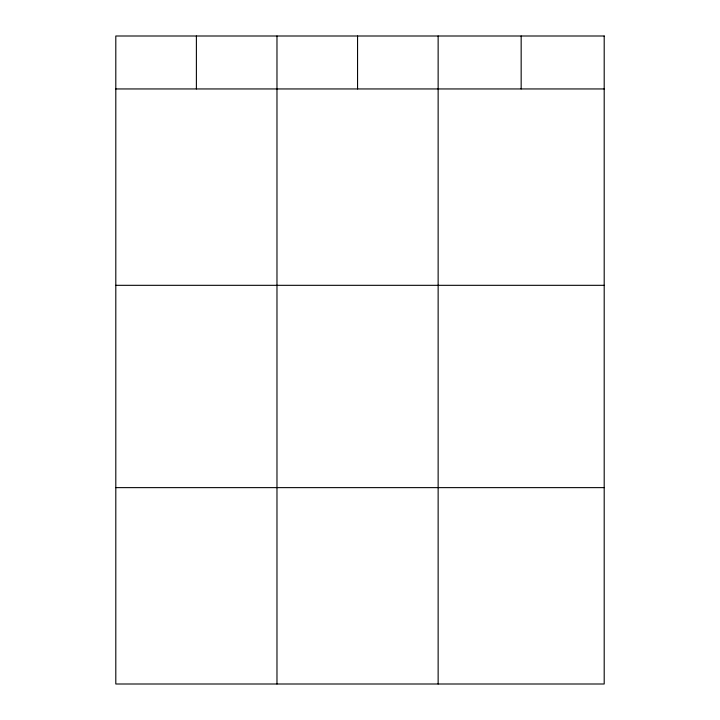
<?xml version="1.0" encoding="UTF-8"?>
<svg xmlns="http://www.w3.org/2000/svg" width="720" height="720" viewBox="0 0 720 720"><rect width="100%" height="100%" fill="white"/><g stroke="black" fill="none" stroke-linecap="round" stroke-linejoin="round"><path stroke-width="1.08" d="M115.803 88.947L604.197 88.947M115.803 285.318L604.197 285.318M115.803 487.629L604.197 487.629M521.163 36L521.163 88.947M438.138 36L438.138 684M357.561 36L357.561 88.947M276.975 36L276.975 684M196.389 36L196.389 88.947M604.197 36L115.803 36L115.803 684L604.197 684L604.197 36"/></g></svg>
